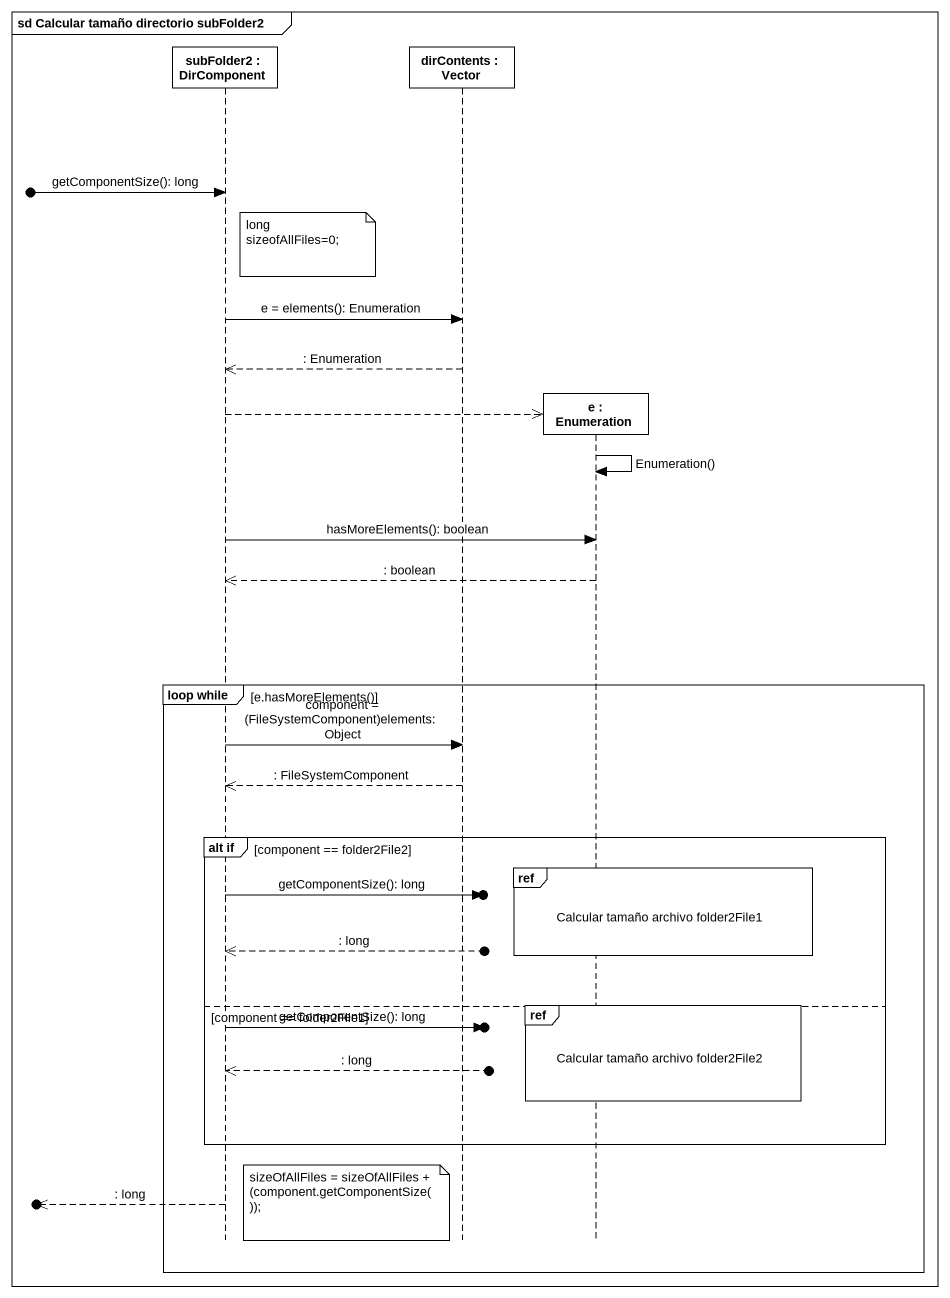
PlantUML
@startuml
mainframe sd Calcular tamaño directorio subFolder2
hide footbox
participant "subFolder2 : DirComponent" as subFolder2
participant "dirContents : Vector" as dirContents
participant "e : Enumeration" as e

[o-> subFolder2 : getComponentSize(): long
note right of subFolder2 : long sizeofAllFiles=0;
subFolder2 -> dirContents : e = elements(): Enumeration
dirContents -->> subFolder2 : : Enumeration
subFolder2 -->> e **
e -> e : Enumeration()
subFolder2 -> e : hasMoreElements(): boolean
e -->> subFolder2 : : boolean
group loop while [e.hasMoreElements()]
  subFolder2 -> dirContents : component = (FileSystemComponent)elements: Object
  dirContents -->> subFolder2 : : FileSystemComponent
  group alt if [component == folder2File2]
    ref over e : Calcular tamaño archivo folder2File1
    subFolder2 ->o] : getComponentSize(): long
    subFolder2 <<--o] : : long
    ref over e : Calcular tamaño archivo folder2File2
  else component == folder2File1
    subFolder2 ->o] : getComponentSize(): long
    subFolder2 <<--o] : : long
  end
  note left of dirContents
    sizeOfAllFiles = sizeOfAllFiles +
    (component.getComponentSize());
  end note
  [o<<-- subFolder2 : : long
end
@enduml
